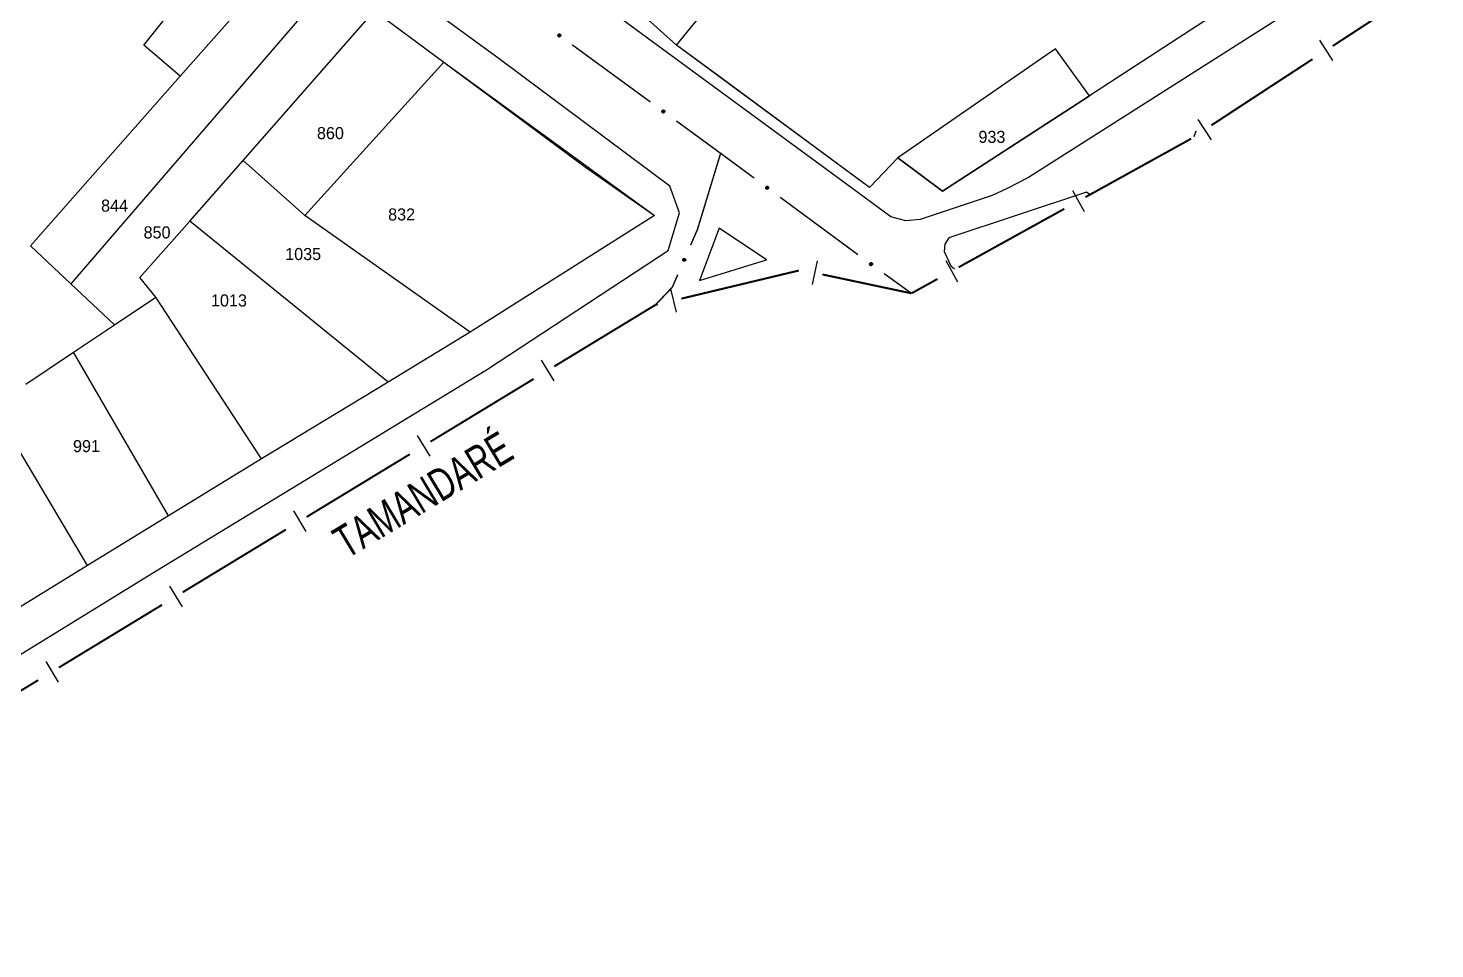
# Model space of a CAD drawing. Extents: x 199577 to 200882, y 4838726 to 4840156.
# Drawn here: x 200409.1 to 200583.7, y 4838881.5 to 4838995.8 of the extents above; entities that cross this region are included whole.
import ezdxf
from ezdxf.enums import TextEntityAlignment as Align

# ---------------------------------------------------------------- set-up
doc = ezdxf.new("R2010")
doc.units = 0
doc.header["$LTSCALE"] = 1.5
doc.header["$MEASUREMENT"] = 0
for name, color, linetype in [('CD_MALHA_LOTES', 7, 'CONTINUOUS'), ('LM-LIM-SETORES-BAIRROS', 250, 'CONTINUOUS'), ('RU-QUADRA', 210, 'CONTINUOUS'), ('SV-EIXO-RUA-PAV', 20, 'CONTINUOUS'), ('SV-RUA-PAVIM', 7, 'CONTINUOUS'), ('SV-TXT-RUA-PAV', 7, 'CONTINUOUS'), ('Th_NmrPorta', 1, 'CONTINUOUS')]:
    doc.layers.add(name, color=color, linetype=linetype)
doc.styles.add('ARIAL', font='ARIAL.SHX')

msp = doc.modelspace()

# ---------------------------------------------------------------- linework, layer by layer
at = {"layer": 'CD_MALHA_LOTES', "linetype": 'Continuous', "flags": 128}
for points in [[(200423.41, 4838993.66), (200436.18, 4839009.65)], [(200489.58, 4838993.69), (200500.16, 4839006.69)], [(200441.79, 4839005.51), (200427.95, 4838989.84)], [(200446.84, 4839001.77), (200414.35, 4838964.05)], [(200435.74, 4838979.37), (200452.06, 4838997.92)], [(200452.06, 4838997.92), (200460.69, 4838991.55)], [(200557.54, 4838998.23), (200540.87, 4838987.4)], [(200489.58, 4838993.69), (200485.5, 4838997.3)], [(200427.95, 4838989.84), (200423.41, 4838993.66)], [(200517.05, 4838979.7), (200513.54, 4838976), (200489.58, 4838993.69)], [(200540.87, 4838987.4), (200536.63, 4838993.24), (200517.05, 4838979.7)], [(200443.41, 4838972.52), (200460.69, 4838991.55)], [(200460.69, 4838991.55), (200478.27, 4838978.55), (200486.82, 4838972.52), (200463.95, 4838958.03)], [(200414.35, 4838964.05), (200409.34, 4838968.75), (200427.95, 4838989.84)], [(200517.05, 4838979.7), (200522.62, 4838975.54), (200540.87, 4838987.4)], [(200429.12, 4838971.84), (200435.74, 4838979.37)], [(200443.41, 4838972.52), (200435.74, 4838979.37)], [(200422.94, 4838964.82), (200429.12, 4838971.84)], [(200453.77, 4838951.85), (200429.12, 4838971.84)], [(200463.95, 4838958.03), (200443.41, 4838972.52)], [(200424.9, 4838962.39), (200422.94, 4838964.82)], [(200419.79, 4838958.96), (200414.35, 4838964.05)], [(200419.79, 4838958.96), (200424.9, 4838962.39)], [(200438.04, 4838942.31), (200424.9, 4838962.39)], [(200414.69, 4838955.55), (200419.79, 4838958.96)], [(200463.95, 4838958.03), (200453.77, 4838951.85)], [(200408.77, 4838951.58), (200414.69, 4838955.55)], [(200426.5, 4838935.23), (200414.69, 4838955.55)], [(200453.77, 4838951.85), (200438.04, 4838942.31)], [(200416.44, 4838929.06), (200404.66, 4838948.82)], [(200438.04, 4838942.31), (200426.5, 4838935.23)], [(200426.5, 4838935.23), (200416.44, 4838929.06)], [(200416.44, 4838929.06), (200406.81, 4838923.15)]]:
    msp.add_lwpolyline(points, dxfattribs=at)
at = {"layer": 'LM-LIM-SETORES-BAIRROS', "const_width": 0.25}
for points in [[(200583.620905, 4839001.764374), (200571.057487, 4838993.56922)], [(200568.544803, 4838991.93019), (200565.194559, 4838989.744816)], [(200564.39, 4838989.22), (200555.988125, 4838983.724719)], [(200565.194559, 4838989.744816), (200564.39, 4838989.22)], [(200553.29, 4838981.96), (200540.358658, 4838974.810814)], [(200553.477455, 4838982.082605), (200553.29, 4838981.96)], [(200537.733184, 4838973.359302), (200524.605815, 4838966.101741)], [(200504.75407, 4838965.696773), (200490.16614, 4838962.205024)], [(200518.75248, 4838962.865682), (200507.686983, 4838965.21279)], [(200521.980341, 4838964.650229), (200519.354868, 4838963.198716)], [(200519.354868, 4838963.198716), (200518.75248, 4838962.865682)], [(200486.97, 4838961.44), (200474.3962, 4838953.798736)], [(200487.248554, 4838961.506674), (200486.97, 4838961.44)], [(200471.832487, 4838952.240733), (200459.013918, 4838944.45072)], [(200456.450205, 4838942.892717), (200443.631637, 4838935.102704)], [(200441.067923, 4838933.544701), (200428.249355, 4838925.754688)], [(200425.685641, 4838924.196685), (200412.867073, 4838916.406672)], [(200410.303359, 4838914.848669), (200397.484791, 4838907.058656)]]:
    msp.add_lwpolyline(points, dxfattribs=at)
at = {"layer": 'LM-LIM-SETORES-BAIRROS'}
for points in [[(200569.40041, 4838994.279219), (200571.039441, 4838991.766535)], [(200554.330178, 4838984.432683), (200555.972292, 4838981.922013)], [(200538.757744, 4838975.639713), (200540.209256, 4838973.01424)], [(200507.019988, 4838966.887638), (200506.397506, 4838963.95293)], [(200523.004901, 4838966.93064), (200524.456413, 4838964.305167)], [(200488.844437, 4838963.431034), (200489.542787, 4838960.513448)], [(200472.762628, 4838954.561258), (200474.320631, 4838951.997545)], [(200457.380346, 4838945.213242), (200458.938349, 4838942.649529)], [(200441.998064, 4838935.865226), (200443.556067, 4838933.301513)], [(200426.615782, 4838926.51721), (200428.173785, 4838923.953497)], [(200411.2335, 4838917.169194), (200412.791503, 4838914.605481)]]:
    msp.add_lwpolyline(points, dxfattribs=at)
at = {"layer": 'RU-QUADRA', "linetype": 'Continuous', "flags": 128}
for points in [[(200452.06, 4838997.92), (200460.69, 4838991.55), (200486.82, 4838972.52), (200463.95, 4838958.03), (200453.77, 4838951.85), (200438.04, 4838942.31), (200426.5, 4838935.23), (200416.44, 4838929.06), (200406.81, 4838923.15)], [(200557.54, 4838998.23), (200540.87, 4838987.4), (200522.62, 4838975.54), (200517.05, 4838979.7), (200513.54, 4838976), (200494.66, 4838989.94), (200489.58, 4838993.69), (200485.5, 4838997.3)]]:
    msp.add_lwpolyline(points, dxfattribs=at)
at = {"layer": 'SV-EIXO-RUA-PAV'}
for points in [[(200474.966847, 4838995.061003), (200475.015062, 4838995.069207), (200475.058179, 4838995.066398), (200475.093466, 4838995.053705), (200475.121723, 4838995.034358), (200475.148403, 4838995.011309), (200475.170174, 4838994.982136), (200475.187166, 4838994.944405), (200475.195735, 4838994.896096), (200475.189955, 4838994.852117), (200475.179362, 4838994.816856), (200475.160884, 4838994.786229), (200475.138059, 4838994.760686), (200475.107008, 4838994.739073), (200475.068603, 4838994.722227), (200475.019818, 4838994.714786), (200474.977567, 4838994.71783), (200474.943758, 4838994.731003), (200474.913086, 4838994.749774), (200474.88613, 4838994.773632), (200474.864924, 4838994.802392), (200474.848032, 4838994.84109), (200474.841326, 4838994.889338), (200474.84388, 4838994.931513), (200474.856575, 4838994.965498), (200474.875735, 4838994.99528), (200474.898528, 4838995.02232), (200474.926942, 4838995.045426), (200474.966847, 4838995.061003)], [(200487.88556, 4838985.621359), (200487.933775, 4838985.629563), (200487.976891, 4838985.626755), (200488.012178, 4838985.614062), (200488.040436, 4838985.594715), (200488.067115, 4838985.571666), (200488.088887, 4838985.542493), (200488.105879, 4838985.504762), (200488.114448, 4838985.456453), (200488.108668, 4838985.412473), (200488.098074, 4838985.377212), (200488.079597, 4838985.346586), (200488.056772, 4838985.321043), (200488.025721, 4838985.29943), (200487.987316, 4838985.282584), (200487.938531, 4838985.275143), (200487.89628, 4838985.278186), (200487.862471, 4838985.29136), (200487.831798, 4838985.310131), (200487.804843, 4838985.333989), (200487.783636, 4838985.362748), (200487.766744, 4838985.401447), (200487.760038, 4838985.449695), (200487.762593, 4838985.49187), (200487.775288, 4838985.525855), (200487.794448, 4838985.555636), (200487.817241, 4838985.582677), (200487.845655, 4838985.605783), (200487.88556, 4838985.621359)], [(200500.78517, 4838976.154832), (200500.833424, 4838976.16281), (200500.876526, 4838976.1598), (200500.911754, 4838976.146942), (200500.93992, 4838976.127463), (200500.966492, 4838976.104289), (200500.988126, 4838976.075015), (200501.004941, 4838976.037204), (200501.013284, 4838975.988856), (200501.007298, 4838975.944904), (200500.99654, 4838975.909693), (200500.97792, 4838975.879153), (200500.954975, 4838975.853718), (200500.923824, 4838975.83225), (200500.88534, 4838975.815584), (200500.836521, 4838975.808372), (200500.794284, 4838975.811613), (200500.760538, 4838975.824944), (200500.729953, 4838975.843858), (200500.70311, 4838975.867842), (200500.682038, 4838975.896701), (200500.665328, 4838975.935478), (200500.658847, 4838975.983757), (200500.661599, 4838976.025919), (200500.674453, 4838976.059845), (200500.693752, 4838976.089536), (200500.716671, 4838976.116469), (200500.745193, 4838976.139442), (200500.78517, 4838976.154832)], [(200490.685943, 4838967.108716), (200490.704475, 4838967.063455), (200490.711147, 4838967.020765), (200490.706464, 4838966.983558), (200490.693752, 4838966.951759), (200490.677084, 4838966.920691), (200490.653368, 4838966.893076), (200490.620256, 4838966.868256), (200490.574984, 4838966.849348), (200490.530803, 4838966.845387), (200490.49408, 4838966.848026), (200490.460158, 4838966.859372), (200490.430249, 4838966.87607), (200490.402378, 4838966.901654), (200490.377554, 4838966.935455), (200490.359642, 4838966.981438), (200490.353388, 4838967.023335), (200490.358863, 4838967.059204), (200490.370485, 4838967.093235), (200490.387882, 4838967.124749), (200490.411319, 4838967.151722), (200490.445396, 4838967.176655), (200490.491016, 4838967.193733), (200490.532731, 4838967.200447), (200490.568668, 4838967.195478), (200490.601914, 4838967.183281), (200490.633278, 4838967.166942), (200490.66203, 4838967.144258), (200490.685943, 4838967.108716)], [(200513.670646, 4838966.671916), (200513.718815, 4838966.680385), (200513.761946, 4838966.677815), (200513.797303, 4838966.665316), (200513.825667, 4838966.646125), (200513.852473, 4838966.623224), (200513.874405, 4838966.594172), (200513.891605, 4838966.556535), (200513.90044, 4838966.508274), (200513.894903, 4838966.464263), (200513.884504, 4838966.428945), (200513.866196, 4838966.398216), (200513.843512, 4838966.372548), (200513.812581, 4838966.350764), (200513.774269, 4838966.333707), (200513.725526, 4838966.325997), (200513.683259, 4838966.328807), (200513.649378, 4838966.341794), (200513.618602, 4838966.360395), (200513.591515, 4838966.384104), (200513.570151, 4838966.412746), (200513.553046, 4838966.451351), (200513.546074, 4838966.499561), (200513.548395, 4838966.54175), (200513.560903, 4838966.575804), (200513.579898, 4838966.605691), (200513.602541, 4838966.632856), (200513.630827, 4838966.656119), (200513.670646, 4838966.671916)]]:
    msp.add_lwpolyline(points, close=True, dxfattribs=at)
for points in [[(200474.841326, 4838994.889338), (200475.107008, 4838994.739073)], [(200474.843764, 4838994.908337), (200475.118096, 4838994.751823)], [(200474.84388, 4838994.931513), (200475.138059, 4838994.760686)], [(200474.848032, 4838994.84109), (200475.068603, 4838994.722227)], [(200474.848682, 4838994.864184), (200475.085046, 4838994.732033)], [(200474.852576, 4838994.945837), (200475.146739, 4838994.774833)], [(200474.856575, 4838994.965498), (200475.160884, 4838994.786229)], [(200474.862328, 4838994.820413), (200475.037673, 4838994.722709)], [(200474.864924, 4838994.802392), (200475.019818, 4838994.714786)], [(200474.867998, 4838994.978508), (200475.167162, 4838994.80047)], [(200474.875735, 4838994.99528), (200475.179362, 4838994.816856)], [(200474.879406, 4838994.785964), (200474.993224, 4838994.719698)], [(200474.88613, 4838994.773632), (200474.977567, 4838994.71783)], [(200474.890836, 4838995.00745), (200475.181694, 4838994.838861)], [(200474.898528, 4838995.02232), (200475.189955, 4838994.852117)], [(200474.916471, 4838995.030968), (200475.189404, 4838994.877167)], [(200474.926942, 4838995.045426), (200475.195735, 4838994.896096)], [(200474.946512, 4838995.051266), (200475.187495, 4838994.920811)], [(200474.966847, 4838995.061003), (200475.187166, 4838994.944405)], [(200474.993292, 4838995.064404), (200475.17245, 4838994.967294)], [(200475.015062, 4838995.069207), (200475.170174, 4838994.982136)], [(200475.039648, 4838995.067712), (200475.151559, 4838995.001149)], [(200475.058179, 4838995.066398), (200475.148403, 4838995.011309)], [(200487.760038, 4838985.449695), (200488.025721, 4838985.29943)], [(200487.762477, 4838985.468693), (200488.036808, 4838985.31218)], [(200487.762593, 4838985.49187), (200488.056772, 4838985.321043)], [(200487.766744, 4838985.401447), (200487.987316, 4838985.282584)], [(200487.767394, 4838985.424541), (200488.003758, 4838985.29239)], [(200487.771289, 4838985.506194), (200488.065452, 4838985.33519)], [(200487.775288, 4838985.525855), (200488.079597, 4838985.346586)], [(200487.781041, 4838985.38077), (200487.956386, 4838985.283066)], [(200487.783636, 4838985.362748), (200487.938531, 4838985.275143)], [(200487.786711, 4838985.538864), (200488.085874, 4838985.360827)], [(200487.794448, 4838985.555636), (200488.098074, 4838985.377212)], [(200487.798119, 4838985.346321), (200487.911936, 4838985.280055)], [(200487.804843, 4838985.333989), (200487.89628, 4838985.278186)], [(200487.809549, 4838985.567806), (200488.100406, 4838985.399217)], [(200487.817241, 4838985.582677), (200488.108668, 4838985.412473)], [(200487.835183, 4838985.591325), (200488.108117, 4838985.437523)], [(200487.845655, 4838985.605783), (200488.114448, 4838985.456453)], [(200487.865225, 4838985.611623), (200488.106208, 4838985.481168)], [(200487.88556, 4838985.621359), (200488.105879, 4838985.504762)], [(200487.912004, 4838985.624761), (200488.091163, 4838985.52765)], [(200487.933775, 4838985.629563), (200488.088887, 4838985.542493)], [(200487.95836, 4838985.628068), (200488.070271, 4838985.561505)], [(200487.976891, 4838985.626755), (200488.067115, 4838985.571666)], [(200500.658847, 4838975.983757), (200500.923824, 4838975.83225)], [(200500.661375, 4838976.002744), (200500.934971, 4838975.844948)], [(200500.661599, 4838976.025919), (200500.954975, 4838975.853718)], [(200500.665328, 4838975.935478), (200500.88534, 4838975.815584)], [(200500.666085, 4838975.958568), (200500.901828, 4838975.825313)], [(200500.670362, 4838976.040203), (200500.963721, 4838975.867824)], [(200500.674453, 4838976.059845), (200500.97792, 4838975.879153)], [(200500.679527, 4838975.914734), (200500.854413, 4838975.81621)], [(200500.682038, 4838975.896701), (200500.836521, 4838975.808372)], [(200500.685937, 4838976.072801), (200500.984264, 4838975.893365)], [(200500.693752, 4838976.089536), (200500.99654, 4838975.909693)], [(200500.696443, 4838975.880206), (200500.80995, 4838975.813408)], [(200500.70311, 4838975.867842), (200500.794284, 4838975.811613)], [(200500.70891, 4838976.101635), (200500.998975, 4838975.931687)], [(200500.716671, 4838976.116469), (200501.007298, 4838975.944904)], [(200500.734654, 4838976.125033), (200501.006865, 4838975.969956)], [(200500.745193, 4838976.139442), (200501.013284, 4838975.988856)], [(200500.764791, 4838976.145191), (200501.00516, 4838976.013609)], [(200500.78517, 4838976.154832), (200501.004941, 4838976.037204)], [(200500.811631, 4838976.15811), (200500.990333, 4838976.060162)], [(200500.833424, 4838976.16281), (200500.988126, 4838976.075015)], [(200500.858002, 4838976.1612), (200500.9696, 4838976.094114)], [(200500.876526, 4838976.1598), (200500.966492, 4838976.104289)], [(200490.387882, 4838967.124749), (200490.353388, 4838967.023335)], [(200490.398449, 4838967.134003), (200490.35863, 4838967.008464)], [(200490.411319, 4838967.151722), (200490.359642, 4838966.981438)], [(200490.428339, 4838967.15819), (200490.371272, 4838966.965744)], [(200490.445396, 4838967.176655), (200490.377554, 4838966.935455)], [(200490.468074, 4838967.181063), (200490.390713, 4838966.921549)], [(200490.491016, 4838967.193733), (200490.402378, 4838966.901654)], [(200490.510088, 4838967.1955), (200490.417241, 4838966.893617)], [(200490.532731, 4838967.200447), (200490.430249, 4838966.87607)], [(200490.548608, 4838967.195088), (200490.445949, 4838966.870688)], [(200490.568668, 4838967.195478), (200490.460158, 4838966.859372)], [(200490.583858, 4838967.18717), (200490.475426, 4838966.856355)], [(200490.601914, 4838967.183281), (200490.49408, 4838966.848026)], [(200490.617087, 4838967.171202), (200490.516063, 4838966.850555)], [(200490.633278, 4838967.166942), (200490.530803, 4838966.845387)], [(200490.645635, 4838967.15132), (200490.555128, 4838966.851393)], [(200490.66203, 4838967.144258), (200490.574984, 4838966.849348)], [(200490.672002, 4838967.126434), (200490.597303, 4838966.862784)], [(200490.685943, 4838967.108716), (200490.620256, 4838966.868256)], [(200490.695036, 4838967.083652), (200490.63938, 4838966.887614)], [(200490.704475, 4838967.063455), (200490.653368, 4838966.893076)], [(200490.708383, 4838967.039136), (200490.667858, 4838966.915393)], [(200490.711147, 4838967.020765), (200490.677084, 4838966.920691)], [(200513.546074, 4838966.499561), (200513.812581, 4838966.350764)], [(200513.548395, 4838966.54175), (200513.843512, 4838966.372548)], [(200513.548407, 4838966.518573), (200513.823598, 4838966.363575)], [(200513.553046, 4838966.451351), (200513.774269, 4838966.333707)], [(200513.553568, 4838966.474448), (200513.790658, 4838966.343603)], [(200513.557012, 4838966.556121), (200513.852114, 4838966.386743)], [(200513.560903, 4838966.575804), (200513.866196, 4838966.398216)], [(200513.567456, 4838966.430753), (200513.743337, 4838966.334018)], [(200513.570151, 4838966.412746), (200513.725526, 4838966.325997)], [(200513.572254, 4838966.588876), (200513.872395, 4838966.412492)], [(200513.579898, 4838966.605691), (200513.884504, 4838966.428945)], [(200513.584723, 4838966.396399), (200513.698905, 4838966.330762)], [(200513.591515, 4838966.384104), (200513.683259, 4838966.328807)], [(200513.594932, 4838966.617944), (200513.886715, 4838966.450962)], [(200513.602541, 4838966.632856), (200513.894903, 4838966.464263)], [(200513.620436, 4838966.641603), (200513.894214, 4838966.48931)], [(200513.630827, 4838966.656119), (200513.90044, 4838966.508274)], [(200513.650365, 4838966.662067), (200513.892064, 4838966.532943)], [(200513.670646, 4838966.671916), (200513.891605, 4838966.556535)], [(200513.697071, 4838966.675463), (200513.876763, 4838966.579342)], [(200513.718815, 4838966.680385), (200513.874405, 4838966.594172)], [(200513.743409, 4838966.679026), (200513.855685, 4838966.613081)], [(200513.761946, 4838966.677815), (200513.852473, 4838966.623224)]]:
    msp.add_lwpolyline(points, dxfattribs=at)
at = {"layer": 'SV-EIXO-RUA-PAV', "const_width": 0.18}
for points in [[(200476.632751, 4838993.707398), (200486.321786, 4838986.627665)], [(200489.551464, 4838984.267755), (200494.395981, 4838980.727888)], [(200553.81967, 4838982.306433), (200554.1, 4838983.02)], [(200495.05, 4838980.25), (200492.428821, 4838971.640156)], [(200494.395981, 4838980.727888), (200495.05, 4838980.25)], [(200495.05, 4838980.25), (200499.226123, 4838977.168445)], [(200502.444722, 4838974.793446), (200511.295869, 4838968.262198)], [(200492.428821, 4838971.640156), (200492.17, 4838970.79)], [(200492.17, 4838970.79), (200491.32658, 4838968.85446)], [(200511.295869, 4838968.262198), (200511.99, 4838967.75)], [(200511.99, 4838967.75), (200512.101345, 4838967.669579)], [(200489.329205, 4838964.27074), (200489.05, 4838963.63)], [(200489.72868, 4838965.187484), (200489.329205, 4838964.27074)], [(200515.343992, 4838965.327521), (200518.58664, 4838962.985463)], [(200489.05, 4838963.63), (200487.46534, 4838961.961535)], [(200518.58664, 4838962.985463), (200518.75248, 4838962.865682)], [(200487.46534, 4838961.961535), (200486.97, 4838961.44)]]:
    msp.add_lwpolyline(points, dxfattribs=at)
at = {"layer": 'SV-RUA-PAVIM', "linetype": 'Continuous'}
for points in [[(200467.53, 4838991.99, 3.11), (200402.08, 4839039.71, 3.33), (200378.94, 4839056.32, 3.46), (200358.49, 4839072.42, 3.36), (200357.74, 4839072.89, 3.36), (200355.59, 4839073.01, 3.36), (200353.7, 4839072.23, 3.35), (200303.99, 4839035.77, 3.37), (200262.04, 4839005.17, 3.07), (200261.43, 4839002.72, 3.07), (200261.8, 4839000.42, 3.07), (200287.86, 4838962.44, 3.02), (200317.69, 4838918.61, 2.97), (200342.07, 4838883.12, 3.07), (200345.07, 4838881.49, 3.07), (200347.92, 4838881.51, 3.06), (200380.28, 4838900.94, 3.16), (200424.94, 4838928.41, 3.1), (200465.96, 4838953.39, 3.34), (200488.54, 4838968.18, 3.34), (200489.96, 4838972.87, 3.15), (200488.73, 4838976.16, 3.13)], [(200501.07, 4839031.83, 3.48), (200522.02, 4839053.84, 3.7), (200523.72, 4839054.93, 3.7), (200525.17, 4839054.57, 3.7), (200544.65, 4839040.31, 3.77), (200582.19, 4839012.5, 4.27), (200582.93, 4839011.03, 4.33), (200582.87, 4839008.68, 4.36), (200570.16, 4839000.7, 4.36), (200533.29, 4838977.23, 3.66), (200530.63, 4838975.87, 3.65), (200528.75, 4838975.02, 3.55), (200519.81, 4838972.04, 3.4), (200518.04, 4838971.85, 3.37), (200516.18, 4838972.37, 3.25), (200511.47, 4838975.84, 3.21), (200476.94, 4839001.22, 3.29), (200475.87, 4839003.11, 3.29), (200476.61, 4839005.22, 3.29)], [(200492.44, 4838964.48, 3.3), (200500.74, 4838967.03, 3.43), (200494.86, 4838970.96, 3.37)]]:
    msp.add_polyline3d(points, close=True, dxfattribs=at)
msp.add_polyline3d([(200540.882595, 4838975.149862, 3.83), (200540.48, 4838975.41, 3.83), (200523.4, 4838969.75, 3.56), (200522.88, 4838968.97, 3.58), (200522.83, 4838968.05, 3.58), (200523.65, 4838966.28, 3.58), (200524.08278, 4838965.92883, 3.59)], dxfattribs=at)

# ---------------------------------------------------------------- texts
at = {"layer": 'SV-TXT-RUA-PAV', "style": 'ARIAL', "width": 0.7}
msp.add_text('TAMANDARÉ', height=4, rotation=31, dxfattribs=at).set_placement((200448.581486, 4838929.832961))
at = {"layer": 'Th_NmrPorta', "color": 1}
for s, p in [('860', (200444.922437, 4838982.759993)), ('933', (200527.066017, 4838982.289553)), ('844', (200418.112437, 4838973.759993)), ('832', (200453.758745, 4838972.662445)), ('850', (200423.392437, 4838970.429993)), ('1035', (200440.976034, 4838967.747811)), ('1013', (200431.762086, 4838961.988305)), ('991', (200414.627322, 4838943.903075))]:
    msp.add_text(s, height=1.5, dxfattribs=at).set_placement(p, align=Align.MIDDLE_LEFT)

doc.saveas('drawing.dxf')
